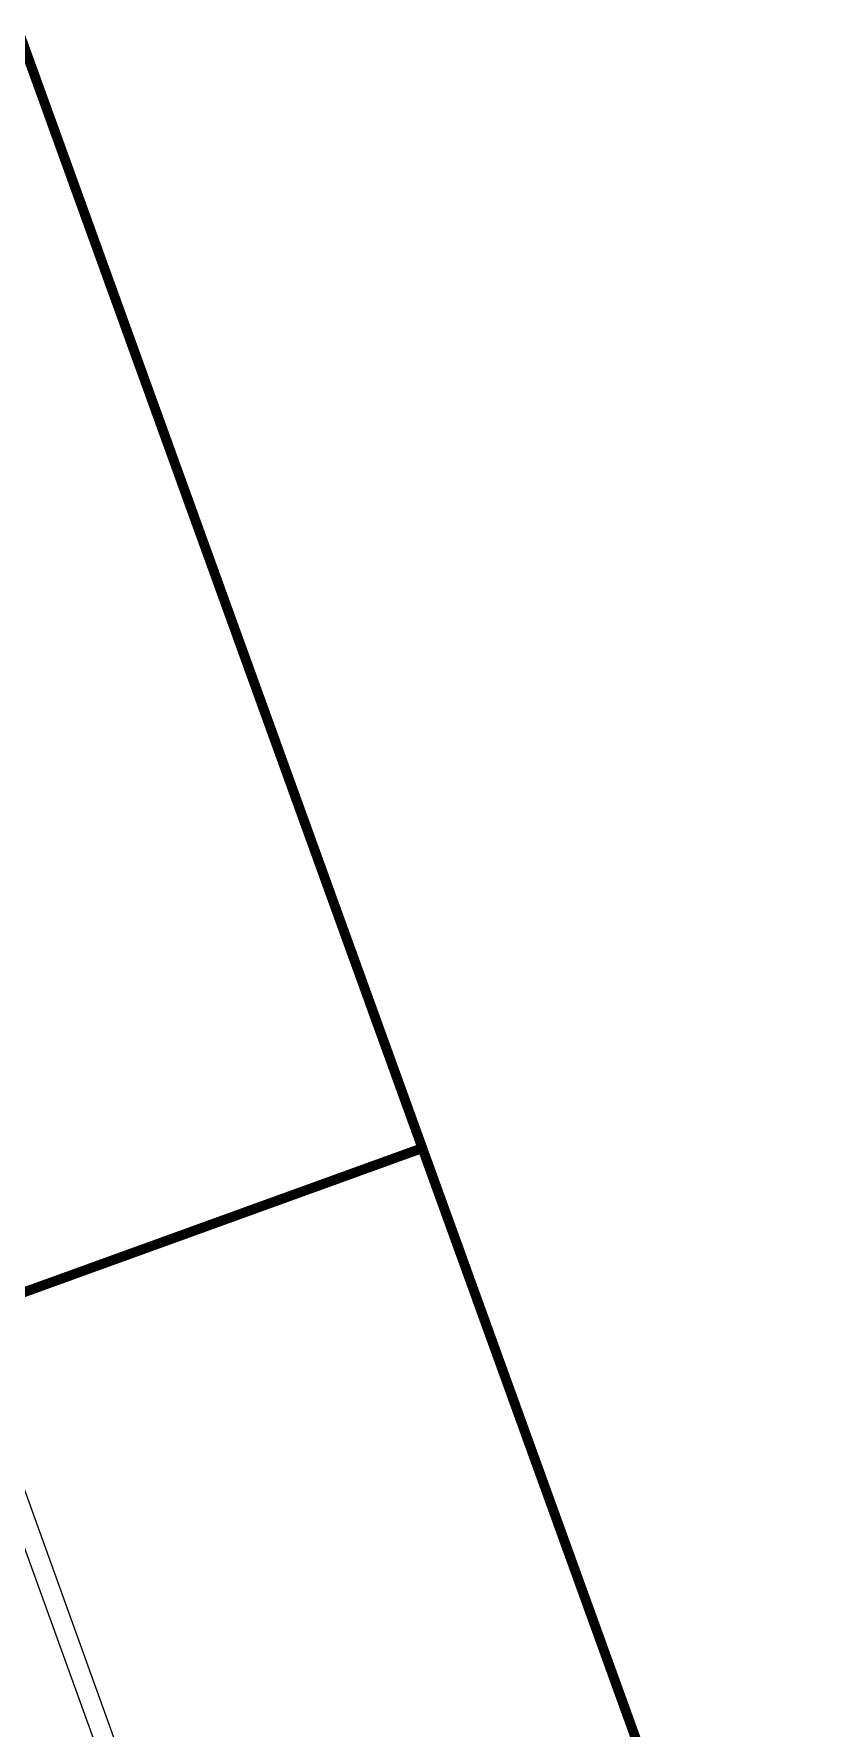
# Model space of a CAD drawing. Header units: metres. Extents: x 568332 to 569219, y 2065964 to 2066430.
# Drawn here: x 568598.19 to 568602.24, y 2066396.71 to 2066405.34 of the extents above; entities that cross this region are included whole.
import ezdxf

# ---------------------------------------------------------------- set-up
doc = ezdxf.new("R2010")
doc.units = ezdxf.units.M
doc.linetypes.add('HIDDEN', pattern=[0.375, 0.25, -0.125])
for name, color, linetype, lineweight in [('-CONCRETE', 1, 'CONTINUOUS', 35), ('-DIM', 9, 'CONTINUOUS', 13), ('-LINE1', 7, 'CONTINUOUS', 18)]:
    doc.layers.add(name, color=color, linetype=linetype, lineweight=lineweight)

# ---------------------------------------------------------------- blocks, each defined once
blk = doc.blocks.new('M1-T3.1')
at = {"layer": '-CONCRETE', "color": 1, "linetype": 'HIDDEN', "ltscale": 10, "const_width": 50}
blk.add_lwpolyline([(339345.991792275, 50951.97500556499), (345345.9680453291, 50951.97500556491), (345346.0170700845, 30951.99839157377), (339346.0408170305, 30951.99839157377)], close=True, dxfattribs=at)
at = {"layer": '-LINE1'}
for points in [[(344765.5305033889, 33951.89996500444), (344765.5305033887, 33451.89996500444), (342925.530503389, 33452.19283862125), (342925.5305033889, 33952.19283862119)], [(344665.5305033889, 33951.89996500444), (344665.5305033887, 33551.89996500444), (343025.530503389, 33552.19283862125), (343025.5305033889, 33952.19283862125)]]:
    blk.add_lwpolyline(points, dxfattribs=at)

msp = doc.modelspace()

# ---------------------------------------------------------------- block references
at = {"layer": '-DIM', "xscale": 0.001, "yscale": 0.001, "zscale": 0.001, "rotation": 109.8840146909422}
msp.add_blockref('M1-T3.1', (568746.731561179, 2066085.432926696), dxfattribs=at)

# ---------------------------------------------------------------- next in the draw order: block references
at = {"layer": '-DIM', "xscale": -0.001, "yscale": 0.001, "zscale": 0.001, "rotation": 109.8842955373625}
msp.add_blockref('M1-T3.1', (568511.8136688706, 2066734.947601109), dxfattribs=at)

doc.saveas('drawing.dxf')
